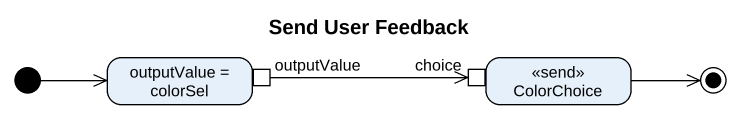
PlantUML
@startuml
title Send User Feedback
hide empty description
state "outputValue = colorSel" as outputValue_colorSel {
  state outputValue <<outputPin>>
}
state ColorChoice <<send>> {
  state choice <<inputPin>>
}
[*] -right-> outputValue_colorSel
outputValue -right-> choice
ColorChoice -right-> [*]
@enduml
